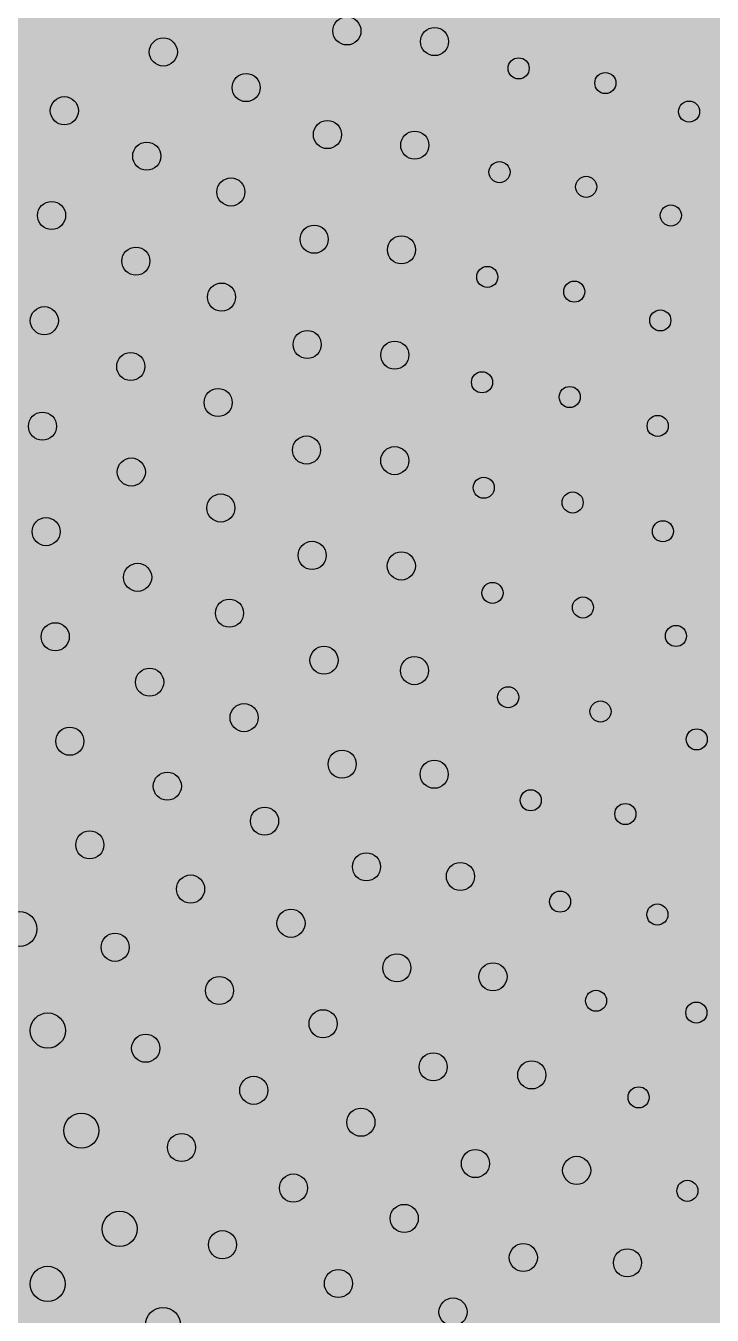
# Model space of a CAD drawing. Header units: metres. Extents: x 6 to 601, y -20 to 118.
# Drawn here: x 57.022 to 57.412, y 79.937 to 80.67 of the extents above; entities that cross this region are included whole.
import ezdxf

# ---------------------------------------------------------------- set-up
doc = ezdxf.new("R2010")
doc.units = ezdxf.units.M
doc.header["$MEASUREMENT"] = 0

# ---------------------------------------------------------------- blocks, each defined once
blk = doc.blocks.new('*U1026')
blk.add_circle((0, 0), 0.01)
blk = doc.blocks.new('*U1027')
at = {"color": 0, "linetype": 'ByBlock', "lineweight": -2, "transparency": 16777216}
for p, rotation in [((65.88672, 82.80968), 284.2231043862942), ((65.90291, 82.75191), 287.0783920685329), ((65.92195, 82.69502), 289.9336797507718), ((65.9438, 82.63915), 292.7889674330105), ((65.96841, 82.58444), 295.6442551152493)]:
    blk.add_blockref('*U1026', p, dxfattribs=dict(at, rotation=rotation))
blk = doc.blocks.new('*U1028')
blk.add_circle((0, 0), 0.008)
blk = doc.blocks.new('*U1029')
at = {"color": 0, "linetype": 'ByBlock', "lineweight": -2, "transparency": 16777216}
for p, rotation in [((65.91232, 83.27493), 261.5572059782264), ((65.90506, 83.21538), 264.5362070341891), ((65.9009, 83.15553), 267.5152080901519), ((65.89986, 83.09555), 270.4942091461147), ((65.90194, 83.03559), 273.4732102020777), ((65.90713, 82.97582), 276.4522112580408), ((65.91542, 82.91641), 279.431212314004), ((65.92678, 82.8575), 282.4102133699671), ((65.94119, 82.79926), 285.38921442593), ((65.95861, 82.74185), 288.3682154818928), ((65.97899, 82.68543), 291.3472165378556), ((66.00228, 82.63014), 294.3262175938186)]:
    blk.add_blockref('*U1028', p, dxfattribs=dict(at, rotation=rotation))
blk = doc.blocks.new('*U1009')
blk.add_circle((0, 0), 0.008)
blk = doc.blocks.new('*U1010')
at = {"color": 0, "linetype": 'ByBlock', "lineweight": -2, "transparency": 16777216}
for p, rotation in [((65.96861, 83.30834), 259.4130767676161), ((65.9592, 83.24909), 262.5269971885079), ((65.95301, 83.18941), 265.6409176093997), ((65.95008, 83.12949), 268.7548380302917), ((65.95041, 83.0695), 271.8687584511837), ((65.95399, 83.00962), 274.9826788720755), ((65.96082, 82.95001), 278.0965992929675), ((65.97088, 82.89087), 281.2105197138594), ((65.98414, 82.83236), 284.3244401347513), ((66.00056, 82.77466), 287.4383605556433), ((66.02008, 82.71793), 290.5522809765353), ((66.04266, 82.66235), 293.6662013974274), ((66.06823, 82.60808), 296.7801218183195)]:
    blk.add_blockref('*U1009', p, dxfattribs=dict(at, rotation=rotation))
blk = doc.blocks.new('*U1031')
blk.add_circle((0, 0), 0.008)
blk = doc.blocks.new('*U1032')
at = {"color": 0, "linetype": 'ByBlock', "lineweight": -2, "transparency": 16777216}
for p, rotation in [((66.01575, 83.28808), 260.0244066908447), ((66.00705, 83.22873), 263.2860472587882), ((66.00173, 83.16897), 266.5476878267318), ((65.99982, 83.10901), 269.8093283946752), ((66.00133, 83.04904), 273.0709689626188), ((66.00625, 82.98925), 276.3326095305623), ((66.01456, 82.92983), 279.5942500985057), ((66.02624, 82.87099), 282.8558906664492), ((66.04125, 82.81291), 286.1175312343929), ((66.05953, 82.75577), 289.3791718023365), ((66.08104, 82.69977), 292.6408123702802), ((66.1057, 82.64508), 295.902452938224), ((66.13344, 82.59188), 299.1640935061677)]:
    blk.add_blockref('*U1031', p, dxfattribs=dict(at, rotation=rotation))
blk = doc.blocks.new('*U1033')
blk.add_circle((0, 0), 0.008)
blk = doc.blocks.new('*U1034')
at = {"color": 0, "linetype": 'ByBlock', "lineweight": -2, "transparency": 16777216}
for p, rotation in [((66.07307, 83.32032), 257.6450448037398), ((66.06199, 83.26137), 261.069118781381), ((66.05445, 83.20185), 264.4931927590222), ((66.05048, 83.14199), 267.9172667366635), ((66.05009, 83.082), 271.3413407143045), ((66.05329, 83.02209), 274.7654146919456), ((66.06006, 82.96249), 278.1894886695868), ((66.07037, 82.90339), 281.6135626472282), ((66.0842, 82.84501), 285.0376366248695), ((66.10149, 82.78757), 288.4617106025109), ((66.12218, 82.73126), 291.8857845801522), ((66.14619, 82.67628), 295.3098585577936), ((66.17345, 82.62284), 298.733932535435)]:
    blk.add_blockref('*U1033', p, dxfattribs=dict(at, rotation=rotation))

msp = doc.modelspace()

# ---------------------------------------------------------------- hatches: boundary and pattern name
at = {"lineweight": 0, "true_color": 0xcd6928, "transparency": 33554534}
h = msp.add_hatch(color=32, dxfattribs=at)
h.dxf.hatch_style = 1
h.paths.add_polyline_path([(59.48904, 84.07628), (57.57001, 84.07628, 0.143152), (56.53606, 81.19774), (56.53606, 78.47618), (59.48904, 78.47566)])

# ---------------------------------------------------------------- linework, layer by layer
for centre, radius in [((57.25417, 80.66103), 0.008), ((57.30201, 80.64578), 0.006), ((57.35136, 80.63742), 0.006), ((57.399, 80.62122), 0.006), ((57.24289, 80.60211), 0.008), ((57.29112, 80.58679), 0.006), ((57.34042, 80.57844), 0.006), ((57.3886, 80.56215), 0.006), ((57.23534, 80.5426), 0.008), ((57.28416, 80.52721), 0.006), ((57.33365, 80.51883), 0.006), ((57.38262, 80.50246), 0.006), ((57.23154, 80.48273), 0.008), ((57.28118, 80.46729), 0.006), ((57.33108, 80.4589), 0.006), ((57.38111, 80.44249), 0.006), ((57.23151, 80.42274), 0.008), ((57.28217, 80.40731), 0.006), ((57.33272, 80.39893), 0.006), ((57.38408, 80.38258), 0.006), ((57.23525, 80.36286), 0.008), ((57.28714, 80.34753), 0.006), ((57.33857, 80.33923), 0.006), ((57.3915, 80.32305), 0.006), ((57.24275, 80.30334), 0.008), ((57.29606, 80.28821), 0.006), ((57.34859, 80.28009), 0.006), ((57.40335, 80.26425), 0.006), ((57.25397, 80.24441), 0.008), ((57.3089, 80.22961), 0.006), ((57.36274, 80.22179), 0.006), ((57.26888, 80.1863), 0.008), ((57.3256, 80.17199), 0.006), ((57.38095, 80.16464), 0.006), ((57.2874, 80.12925), 0.008), ((57.34608, 80.11561), 0.006), ((57.40312, 80.1089), 0.006), ((57.30948, 80.07347), 0.008), ((57.37026, 80.0607), 0.006), ((57.33502, 80.01918), 0.008), ((57.39802, 80.00753), 0.006), ((57.36392, 79.96661), 0.008), ((57.03402, 79.95463), 0.01)]:
    msp.add_circle(centre, radius)

# ---------------------------------------------------------------- block references
for name in ['*U1027', '*U1029', '*U1010', '*U1032', '*U1034']:
    msp.add_blockref(name, (-8.86877, -2.65323))

doc.saveas('drawing.dxf')
